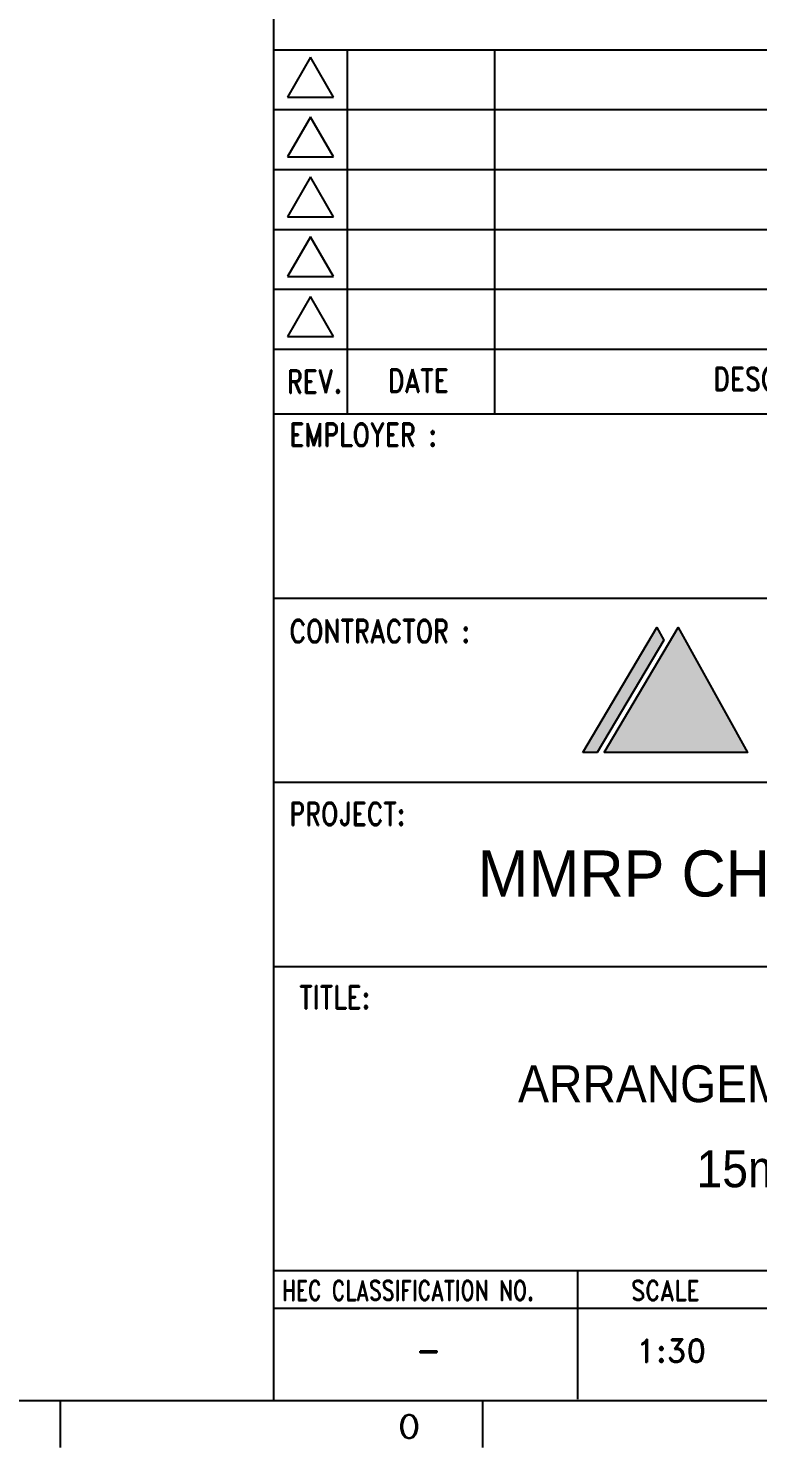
# Model space of a CAD drawing. Header units: millimetres. Extents: x 376548 to 485787, y -156716 to -17718.
# Drawn here: x 404404 to 407764, y -128366 to -121829 of the extents above; entities that cross this region are included whole.
import ezdxf
from ezdxf.enums import TextEntityAlignment as Align

# ---------------------------------------------------------------- set-up
doc = ezdxf.new("R2010")
doc.units = ezdxf.units.MM
doc.header["$LTSCALE"] = 2
doc.layers.add('Layer 1', color=7, linetype='Continuous')
doc.layers.add('TAN-TIT', color=30, linetype='Continuous')
doc.styles.add('COM', font='COMPLEX', dxfattribs={"height": 5})
doc.styles.add('KJR', font='arial.ttf', dxfattribs={"width": 0.8})
doc.styles.add('RD', font='sanss___.ttf')
doc.styles.add('RD20', font='ROMAND.SHX', dxfattribs={"width": 0.8, "height": 2})
doc.styles.add('RD6', font='ROMAND.shx', dxfattribs={"width": 0.83, "height": 6})

# ---------------------------------------------------------------- blocks, each defined once
blk = doc.blocks.new('BORDER')
h = blk.add_hatch(color=256)
h.dxf.hatch_style = 1
h.paths.add_polyline_path([(20566.2, 2725.7), (20339.4, 2341.8), (20779.3, 2341.8)])
h.paths.add_polyline_path([(20522, 2687.2), (20500.7, 2725.7), (20274, 2341.8), (20317.9, 2341.8)])
at = {"layer": 'Layer 1'}
for points in [[(20274, 2341.8), (20500.7, 2725.7), (20522, 2687.2), (20317.9, 2341.8), (20274, 2341.8)], [(20339.4, 2341.8), (20566.2, 2725.7), (20779.3, 2341.8), (20339.4, 2341.8)]]:
    blk.add_lwpolyline(points, dxfattribs=at)
at = {"layer": 'TAN-TIT'}
for p, q in [((19323.7, 4632.3), (19323.7, 352)), ((23282.3, 4498.7), (19323.7, 4498.7)), ((19549.9, 4498.7), (19549.9, 3381.8)), ((20002.3, 4498.7), (20002.3, 3381.8)), ((19436.9, 4477.2), (19366.3, 4354.8)), ((19507.6, 4354.8), (19436.9, 4477.2)), ((23282.3, 4314.9), (19323.7, 4314.9)), ((19366.3, 4354.8), (19507.6, 4354.8)), ((19436.9, 4293.4), (19366.3, 4171)), ((19507.6, 4171), (19436.9, 4293.4)), ((19366.3, 4171), (19507.6, 4171)), ((23282.3, 4131.1), (19323.7, 4131.1)), ((19436.9, 4109.7), (19366.3, 3987.2)), ((19507.6, 3987.2), (19436.9, 4109.7)), ((19366.3, 3987.2), (19507.6, 3987.2)), ((23282.3, 3947.3), (19323.7, 3947.3)), ((19436.9, 3925.9), (19366.3, 3803.4)), ((19507.6, 3803.4), (19436.9, 3925.9)), ((19366.3, 3803.4), (19507.6, 3803.4)), ((23282.3, 3763.5), (19323.7, 3763.5)), ((19436.9, 3742.1), (19366.3, 3619.6)), ((19507.6, 3619.6), (19436.9, 3742.1)), ((19366.3, 3619.6), (19507.6, 3619.6)), ((23282.3, 3579.7), (19323.7, 3579.7)), ((19323.7, 3381.8), (23282.3, 3381.8)), ((19323.7, 2816.3), (23282.3, 2816.3)), ((19323.7, 2250.8), (23282.3, 2250.8)), ((19323.7, 1685.2), (23282.3, 1685.2)), ((19323.7, 752.1), (23282.3, 752.1)), ((20256.8, 752.1), (20256.8, 356.3)), ((23282.3, 634.8), (19323.7, 634.8)), ((497.7, 352), (23282.3, 352)), ((18667.7, 352), (18667.7, 207.8)), ((19965.6, 352), (19965.6, 207.8))]:
    blk.add_line(p, q, dxfattribs=at)
at = {"layer": 'TAN-TIT', "style": 'RD6', "width": 0.8}
for s, p in [('REV.', (19449.7, 3445.6)), ('DATE', (19768.5, 3448.4)), ('DESCRIPTION', (20917.1, 3453.4))]:
    blk.add_text(s, height=70.69, dxfattribs=at).set_placement(p, align=Align.CENTER)
at = {"layer": 'TAN-TIT', "style": 'RD6'}
for s, height, width, p in [('EMPLOYER :', 70.69, 0.8, (19372.4, 3282.3)), ('CONTRACTOR :', 70.69, 0.8, (19372.4, 2679.4)), ('PROJECT:', 70.69, 0.8, (19372.4, 2118.2)), ('TITLE:', 70.69, 0.8, (19402.5, 1555.1)), ('HEC CLASSIFICATION NO.', 61.2, 0.75, (19348.9, 659.8)), ('SCALE', 61.2, 0.83, (20421.6, 659.4))]:
    blk.add_text(s, height=height, dxfattribs=dict(at, width=width)).set_placement(p)
at = {"layer": 'TAN-TIT', "style": 'COM'}
blk.add_text('O', height=72.1, dxfattribs=at).set_placement((19706, 236.6))

msp = doc.modelspace()

# ---------------------------------------------------------------- block references
at = {"xscale": 1.5, "yscale": 1.5, "zscale": 1.5}
msp.add_blockref('BORDER', (376548.4, -128677.6), dxfattribs=at)

# ---------------------------------------------------------------- texts
at = {"style": 'KJR', "width": 0.9519}
msp.add_text('MMRP CHALK RIVER PROJECT', height=212.069, dxfattribs=at).set_placement((406473.4, -125827.7), (410688.4, -125827.7), align=Align.FIT)
at = {"style": 'RD', "width": 0.9}
for s, p in [('ARRANGEMENT FOR NP BUILDING (7/15)', (406660.5, -126774.9)), ('15m ROOF MODULE  (1/3)', (407482.4, -127166.7))]:
    msp.add_text(s, height=169.655, dxfattribs=at).set_placement(p)
at = {"style": 'RD20'}
for s, height, p in [('1:30', 106.03, (407365.9, -127972.9)), ('-', 106, (406247.6, -127972.9))]:
    msp.add_text(s, height=height, dxfattribs=at).set_placement(p, align=Align.CENTER)

doc.saveas('drawing.dxf')
